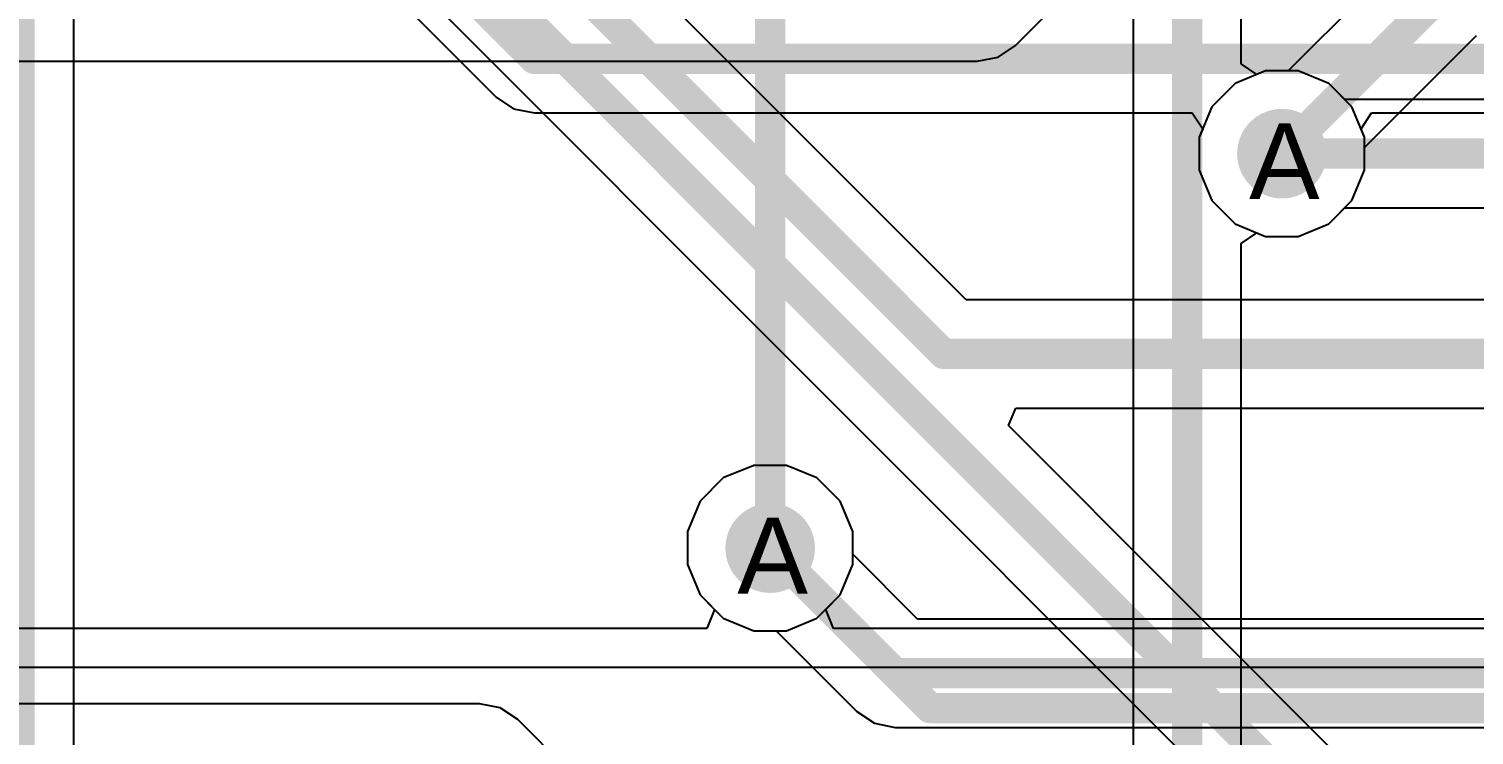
# Model space of a CAD drawing. Header units: inches. Extents: x 0 to 5271, y 0 to 5417.
# Drawn here: x 68.59 to 78.28, y 63.16 to 67.89 of the extents above; entities that cross this region are included whole.
import ezdxf

# ---------------------------------------------------------------- set-up
doc = ezdxf.new("R2010")
doc.units = ezdxf.units.IN
for name, color, linetype in [('Bottom Layer', 5, 'Continuous'), ('Drill Drawing', 1, 'Continuous'), ('L2_GND1', 16, 'Continuous'), ('L3_SIG1', 76, 'Continuous'), ('L4_PWR', 90, 'Continuous'), ('L5_GND2', 156, 'Continuous'), ('L6_SIG2', 130, 'Continuous'), ('L7_GND3', 216, 'Continuous'), ('Top Layer', 1, 'Continuous'), ('Via Holes', 16, 'Continuous')]:
    doc.layers.add(name, color=color, linetype=linetype)
doc.styles.add('Arial', font='', dxfattribs={"height": 0.2})
doc.styles.get('Arial').set_extended_font_data('Arial')

msp = doc.modelspace()

# ---------------------------------------------------------------- hatches: boundary and pattern name
at = {"layer": 'Bottom Layer'}
h = msp.add_hatch(color=5, dxfattribs=at)
edge = h.paths.add_edge_path()
edge.add_arc((76.9874, 67.056), 0.3, 0, 360)
h = msp.add_hatch(color=5, dxfattribs=at)
edge = h.paths.add_edge_path()
edge.add_arc((73.5584, 64.4144), 0.3, 0, 360)
at = {"layer": 'L2_GND1'}
h = msp.add_hatch(color=16, dxfattribs=at)
edge = h.paths.add_edge_path()
edge.add_arc((76.9874, 67.056), 0.3, 0, 360)
h = msp.add_hatch(color=16, dxfattribs=at)
edge = h.paths.add_edge_path()
edge.add_arc((73.5584, 64.4144), 0.3, 0, 360)
at = {"layer": 'L3_SIG1'}
h = msp.add_hatch(color=76, dxfattribs=at)
edge = h.paths.add_edge_path()
edge.add_arc((76.9874, 67.056), 0.3, 0, 360)
h = msp.add_hatch(color=76, dxfattribs=at)
edge = h.paths.add_edge_path()
edge.add_arc((73.5584, 64.4144), 0.3, 0, 360)
at = {"layer": 'L4_PWR'}
h = msp.add_hatch(color=90, dxfattribs=at)
edge = h.paths.add_edge_path()
edge.add_arc((76.9874, 67.056), 0.3, 0, 360)
h = msp.add_hatch(color=90, dxfattribs=at)
edge = h.paths.add_edge_path()
edge.add_arc((73.5584, 64.4144), 0.3, 0, 360)
at = {"layer": 'L5_GND2'}
h = msp.add_hatch(color=156, dxfattribs=at)
edge = h.paths.add_edge_path()
edge.add_arc((76.9874, 67.056), 0.3, 0, 360)
h = msp.add_hatch(color=156, dxfattribs=at)
edge = h.paths.add_edge_path()
edge.add_arc((73.5584, 64.4144), 0.3, 0, 360)
at = {"layer": 'L6_SIG2'}
h = msp.add_hatch(color=130, dxfattribs=at)
edge = h.paths.add_edge_path()
edge.add_arc((76.9874, 67.056), 0.3, 0, 360)
h = msp.add_hatch(color=130, dxfattribs=at)
edge = h.paths.add_edge_path()
edge.add_arc((73.5584, 64.4144), 0.3, 0, 360)
at = {"layer": 'L7_GND3'}
h = msp.add_hatch(color=216, dxfattribs=at)
edge = h.paths.add_edge_path()
edge.add_arc((76.9874, 67.056), 0.3, 0, 360)
h = msp.add_hatch(color=216, dxfattribs=at)
edge = h.paths.add_edge_path()
edge.add_arc((73.5584, 64.4144), 0.3, 0, 360)
at = {"layer": 'Top Layer'}
h = msp.add_hatch(color=1, dxfattribs=at)
edge = h.paths.add_edge_path()
edge.add_arc((76.9874, 67.056), 0.3, 0, 360)
h = msp.add_hatch(color=1, dxfattribs=at)
edge = h.paths.add_edge_path()
edge.add_arc((73.5584, 64.4144), 0.3, 0, 360)
at = {"layer": 'Via Holes'}
h = msp.add_hatch(color=7, dxfattribs=at)
edge = h.paths.add_edge_path()
edge.add_arc((76.9874, 67.056), 0.15, 0, 360)
h = msp.add_hatch(color=7, dxfattribs=at)
edge = h.paths.add_edge_path()
edge.add_arc((73.5584, 64.4144), 0.15, 0, 360)

# ---------------------------------------------------------------- linework, layer by layer
at = {"layer": 'Bottom Layer'}
for points in [[(73.5584, 64.4144, 0.2032, 0.2032, 0), (73.5584, 70.3834, 0.2032, 0.2032, 0)], [(73.5584, 64.4144, 0.2032, 0.2032, 0), (74.6292, 63.3436, 0.2032, 0.2032, 0)], [(74.6292, 63.3436, 0.2032, 0.2032, 0), (87.0466, 63.3436, 0.2032, 0.2032, 0)]]:
    msp.add_lwpolyline(points, format="xyseb", dxfattribs=at)
for points in [[(73.5076, 64.4144, 0.1016, 0.1016, 1), (73.6092, 64.4144, 0.1016, 0.1016, 1)], [(73.5076, 64.4144, 0.1016, 0.1016, 1), (73.6092, 64.4144, 0.1016, 0.1016, 1)], [(74.5784, 63.3436, 0.1016, 0.1016, 1), (74.68, 63.3436, 0.1016, 0.1016, 1)], [(74.5784, 63.3436, 0.1016, 0.1016, 1), (74.68, 63.3436, 0.1016, 0.1016, 1)]]:
    msp.add_lwpolyline(points, format="xyseb", close=True, dxfattribs=at)
at = {"layer": 'L2_GND1'}
for p, q in [((76.8772, 67.61), (76.6736, 67.5257)), ((77.0976, 67.61), (76.8772, 67.61)), ((77.3012, 67.5257), (77.0976, 67.61)), ((76.6736, 67.5257), (76.5177, 67.3698)), ((77.4571, 67.3698), (77.3012, 67.5257)), ((76.5177, 67.3698), (76.4334, 67.1662)), ((77.5414, 67.1662), (77.4571, 67.3698)), ((76.4334, 67.1662), (76.4334, 66.9458)), ((77.5414, 66.9458), (77.5414, 67.1662)), ((76.4334, 66.9458), (76.5177, 66.7422)), ((77.4571, 66.7422), (77.5414, 66.9458)), ((76.5177, 66.7422), (76.6736, 66.5863)), ((77.3012, 66.5863), (77.4571, 66.7422)), ((76.6736, 66.5863), (76.8772, 66.502)), ((77.0976, 66.502), (77.3012, 66.5863)), ((76.8772, 66.502), (77.0976, 66.502)), ((73.2446, 64.8841), (73.0887, 64.7282)), ((73.4482, 64.9684), (73.2446, 64.8841)), ((73.6686, 64.9684), (73.4482, 64.9684)), ((73.8722, 64.8841), (73.6686, 64.9684)), ((74.0281, 64.7282), (73.8722, 64.8841)), ((73.0887, 64.7282), (73.0044, 64.5246)), ((74.1124, 64.5246), (74.0281, 64.7282)), ((73.0044, 64.5246), (73.0044, 64.3042)), ((74.1124, 64.3042), (74.1124, 64.5246)), ((73.0044, 64.3042), (73.0887, 64.1006)), ((74.0281, 64.1006), (74.1124, 64.3042)), ((73.0887, 64.1006), (73.2446, 63.9447)), ((73.8722, 63.9447), (74.0281, 64.1006)), ((73.2446, 63.9447), (73.4482, 63.8604)), ((73.6686, 63.8604), (73.8722, 63.9447)), ((73.4482, 63.8604), (73.6686, 63.8604))]:
    msp.add_line(p, q, dxfattribs=at)
at = {"layer": 'L3_SIG1'}
for p, q in [((60.0271, 79.1293), (71.7218, 67.4346)), ((71.7218, 67.4346), (71.7218, 67.4346)), ((71.7218, 67.4346), (71.8394, 67.356)), ((71.8394, 67.356), (71.9782, 67.3284)), ((71.9782, 67.3284), (71.9782, 67.3284)), ((71.9782, 67.3284), (76.3863, 67.3284)), ((76.3863, 67.3284), (76.4569, 67.2228)), ((77.5179, 67.2228), (77.5885, 67.3284)), ((77.5885, 67.3284), (83.0997, 67.3284)), ((76.4569, 67.2228), (76.4334, 67.1662)), ((77.5414, 67.1662), (77.5179, 67.2228)), ((76.4334, 67.1662), (76.4334, 66.9458)), ((77.5414, 66.9458), (77.5414, 67.1662)), ((76.4334, 66.9458), (76.5177, 66.7422)), ((77.4571, 66.7422), (77.5414, 66.9458)), ((76.5177, 66.7422), (76.6736, 66.5863)), ((77.3012, 66.5863), (77.4571, 66.7422)), ((76.6736, 66.5863), (76.8772, 66.502)), ((77.0976, 66.502), (77.3012, 66.5863)), ((76.8772, 66.502), (77.0976, 66.502)), ((73.2446, 64.8841), (73.0887, 64.7282)), ((73.4482, 64.9684), (73.2446, 64.8841)), ((73.6686, 64.9684), (73.4482, 64.9684)), ((73.8722, 64.8841), (73.6686, 64.9684)), ((74.0281, 64.7282), (73.8722, 64.8841)), ((73.0887, 64.7282), (73.0044, 64.5246)), ((74.1124, 64.5246), (74.0281, 64.7282)), ((73.0044, 64.5246), (73.0044, 64.3042)), ((74.1124, 64.3042), (74.1124, 64.5246)), ((73.0044, 64.3042), (73.0887, 64.1006)), ((74.0281, 64.1006), (74.1124, 64.3042)), ((73.0887, 64.1006), (73.2446, 63.9447)), ((73.8722, 63.9447), (74.0281, 64.1006)), ((73.2446, 63.9447), (73.4482, 63.8604)), ((73.6686, 63.8604), (73.8722, 63.9447)), ((73.4482, 63.8604), (73.6686, 63.8604))]:
    msp.add_line(p, q, dxfattribs=at)
for points in [[(54.2636, 85.4055, 0.2032, 0.2032, 0), (71.9782, 67.691, 0.2032, 0.2032, 0)], [(71.9782, 67.691, 0.2032, 0.2032, 0), (83.5206, 67.691, 0.2032, 0.2032, 0)]]:
    msp.add_lwpolyline(points, format="xyseb", dxfattribs=at)
msp.add_lwpolyline([(71.9274, 67.691, 0.1016, 0.1016, 1), (72.029, 67.691, 0.1016, 0.1016, 1)], format="xyseb", close=True, dxfattribs=at)
msp.add_lwpolyline([(71.9274, 67.691, 0.1016, 0.1016, 1), (72.029, 67.691, 0.1016, 0.1016, 1)], format="xyseb", close=True, dxfattribs=at)
at = {"layer": 'L4_PWR'}
for p, q in [((76.8772, 67.61), (76.6736, 67.5257)), ((77.0976, 67.61), (76.8772, 67.61)), ((77.3012, 67.5257), (77.0976, 67.61)), ((76.6736, 67.5257), (76.5177, 67.3698)), ((77.4571, 67.3698), (77.3012, 67.5257)), ((76.5177, 67.3698), (76.4334, 67.1662)), ((77.5414, 67.1662), (77.4571, 67.3698)), ((76.4334, 67.1662), (76.4334, 66.9458)), ((77.5414, 66.9458), (77.5414, 67.1662)), ((76.4334, 66.9458), (76.5177, 66.7422)), ((77.4571, 66.7422), (77.5414, 66.9458)), ((76.5177, 66.7422), (76.6736, 66.5863)), ((77.3012, 66.5863), (77.4571, 66.7422)), ((76.6736, 66.5863), (76.8772, 66.502)), ((77.0976, 66.502), (77.3012, 66.5863)), ((76.8772, 66.502), (77.0976, 66.502)), ((73.2446, 64.8841), (73.0887, 64.7282)), ((73.4482, 64.9684), (73.2446, 64.8841)), ((73.6686, 64.9684), (73.4482, 64.9684)), ((73.8722, 64.8841), (73.6686, 64.9684)), ((74.0281, 64.7282), (73.8722, 64.8841)), ((73.0887, 64.7282), (73.0044, 64.5246)), ((74.1124, 64.5246), (74.0281, 64.7282)), ((73.0044, 64.5246), (73.0044, 64.3042)), ((74.1124, 64.3042), (74.1124, 64.5246)), ((73.0044, 64.3042), (73.0887, 64.1006)), ((74.0281, 64.1006), (74.1124, 64.3042)), ((73.0887, 64.1006), (73.1861, 64.0033)), ((73.9307, 64.0033), (74.0281, 64.1006)), ((73.1861, 64.0033), (73.1335, 63.8763)), ((73.9833, 63.8763), (73.9307, 64.0033)), ((73.1335, 63.8763), (57.5106, 63.8763)), ((81.2361, 63.8763), (73.9833, 63.8763)), ((40.8008, 63.6173), (95.9348, 63.6173))]:
    msp.add_line(p, q, dxfattribs=at)
at = {"layer": 'L5_GND2'}
for p, q in [((68.8918, 61.7413), (68.8918, 71.9582)), ((76.8772, 67.61), (76.6736, 67.5257)), ((77.0976, 67.61), (76.8772, 67.61)), ((77.3012, 67.5257), (77.0976, 67.61)), ((76.6736, 67.5257), (76.5177, 67.3698)), ((77.4571, 67.3698), (77.3012, 67.5257)), ((76.5177, 67.3698), (76.4334, 67.1662)), ((77.5414, 67.1662), (77.4571, 67.3698)), ((76.4334, 67.1662), (76.4334, 66.9458)), ((77.5414, 66.9458), (77.5414, 67.1662)), ((76.4334, 66.9458), (76.5177, 66.7422)), ((77.4571, 66.7422), (77.5414, 66.9458)), ((76.5177, 66.7422), (76.6736, 66.5863)), ((77.3012, 66.5863), (77.4571, 66.7422)), ((76.6736, 66.5863), (76.8772, 66.502)), ((77.0976, 66.502), (77.3012, 66.5863)), ((76.8772, 66.502), (77.0976, 66.502)), ((73.2446, 64.8841), (73.0887, 64.7282)), ((73.4482, 64.9684), (73.2446, 64.8841)), ((73.6686, 64.9684), (73.4482, 64.9684)), ((73.8722, 64.8841), (73.6686, 64.9684)), ((74.0281, 64.7282), (73.8722, 64.8841)), ((73.0887, 64.7282), (73.0044, 64.5246)), ((74.1124, 64.5246), (74.0281, 64.7282)), ((73.0044, 64.5246), (73.0044, 64.3042)), ((74.1124, 64.3732), (74.1124, 64.5246)), ((73.0044, 64.3042), (73.0887, 64.1006)), ((74.5468, 63.9388), (74.1124, 64.3732)), ((73.0887, 64.1006), (73.2446, 63.9447)), ((73.2446, 63.9447), (73.4482, 63.8604)), ((81.1872, 63.9388), (74.5468, 63.9388)), ((73.4482, 63.8604), (73.5996, 63.8604)), ((73.5996, 63.8604), (74.1402, 63.3198)), ((74.1402, 63.3198), (74.1402, 63.3198)), ((74.1402, 63.3198), (74.2579, 63.2412)), ((74.2579, 63.2412), (74.3966, 63.2136)), ((74.3966, 63.2136), (95.5318, 63.2136))]:
    msp.add_line(p, q, dxfattribs=at)
for points in [[(68.5292, 61.3204, 0.2032, 0.2032, 0), (68.5292, 71.9582, 0.2032, 0.2032, 0)], [(73.5584, 64.4144, 0.2032, 0.2032, 0), (74.3966, 63.5762, 0.2032, 0.2032, 0)], [(74.3966, 63.5762, 0.2032, 0.2032, 0), (101.219, 63.5762, 0.2032, 0.2032, 0)]]:
    msp.add_lwpolyline(points, format="xyseb", dxfattribs=at)
for points in [[(73.5076, 64.4144, 0.1016, 0.1016, 1), (73.6092, 64.4144, 0.1016, 0.1016, 1)], [(74.3458, 63.5762, 0.1016, 0.1016, 1), (74.4474, 63.5762, 0.1016, 0.1016, 1)], [(74.3458, 63.5762, 0.1016, 0.1016, 1), (74.4474, 63.5762, 0.1016, 0.1016, 1)]]:
    msp.add_lwpolyline(points, format="xyseb", close=True, dxfattribs=at)
at = {"layer": 'L6_SIG2'}
for p, q in [((76.715, 67.6571), (76.715, 73.9249)), ((75.9898, 71.6426), (75.9898, 59.6138)), ((76.8206, 67.5865), (76.715, 67.6571)), ((76.8772, 67.61), (76.8206, 67.5865)), ((77.0976, 67.61), (76.8772, 67.61)), ((77.3012, 67.5257), (77.0976, 67.61)), ((77.4571, 67.3698), (77.3012, 67.5257)), ((77.5414, 67.1662), (77.4571, 67.3698)), ((77.5414, 66.9458), (77.5414, 67.1662)), ((77.4571, 66.7422), (77.5414, 66.9458)), ((77.3012, 66.5863), (77.4571, 66.7422)), ((77.0976, 66.502), (77.3012, 66.5863)), ((76.715, 66.4549), (76.8206, 66.5255)), ((76.715, 59.764), (76.715, 66.4549)), ((76.8206, 66.5255), (76.8772, 66.502)), ((76.8772, 66.502), (77.0976, 66.502)), ((73.2446, 64.8841), (73.0887, 64.7282)), ((73.4482, 64.9684), (73.2446, 64.8841)), ((73.6686, 64.9684), (73.4482, 64.9684)), ((73.8722, 64.8841), (73.6686, 64.9684)), ((74.0281, 64.7282), (73.8722, 64.8841)), ((73.0887, 64.7282), (73.0044, 64.5246)), ((74.1124, 64.5246), (74.0281, 64.7282)), ((73.0044, 64.5246), (73.0044, 64.3042)), ((74.1124, 64.3042), (74.1124, 64.5246)), ((73.0044, 64.3042), (73.0887, 64.1006)), ((74.0281, 64.1006), (74.1124, 64.3042)), ((73.0887, 64.1006), (73.2446, 63.9447)), ((73.8722, 63.9447), (74.0281, 64.1006)), ((73.2446, 63.9447), (73.4482, 63.8604)), ((73.6686, 63.8604), (73.8722, 63.9447)), ((73.4482, 63.8604), (73.6686, 63.8604))]:
    msp.add_line(p, q, dxfattribs=at)
msp.add_lwpolyline([(76.3524, 59.6138, 0.2032, 0.2032, 0), (76.3524, 74.3458, 0.2032, 0.2032, 0)], format="xyseb", dxfattribs=at)
at = {"layer": 'L7_GND3'}
for p, q in [((74.8722, 66.0772), (59.4176, 81.5318)), ((58.5585, 80.8057), (78.5659, 60.7983)), ((76.8772, 67.61), (76.6736, 67.5257)), ((77.0976, 67.61), (76.8772, 67.61)), ((77.3012, 67.5257), (77.0976, 67.61)), ((76.6736, 67.5257), (76.5177, 67.3698)), ((77.4083, 67.4186), (77.3012, 67.5257)), ((82.9195, 67.4186), (77.4083, 67.4186)), ((76.5177, 67.3698), (76.4334, 67.1662)), ((76.4334, 67.1662), (76.4334, 66.9458)), ((76.4334, 66.9458), (76.5177, 66.7422)), ((76.5177, 66.7422), (76.6736, 66.5863)), ((77.3012, 66.5863), (77.4083, 66.6934)), ((77.4083, 66.6934), (83.4986, 66.6934)), ((76.6736, 66.5863), (76.8772, 66.502)), ((77.0976, 66.502), (77.3012, 66.5863)), ((76.8772, 66.502), (77.0976, 66.502)), ((83.4245, 66.0772), (74.8722, 66.0772)), ((75.155, 65.2347), (75.2036, 65.352)), ((75.2036, 65.352), (78.8312, 65.352)), ((78.9725, 61.4172), (75.155, 65.2347)), ((73.2446, 64.8841), (73.0887, 64.7282)), ((73.4482, 64.9684), (73.2446, 64.8841)), ((73.6686, 64.9684), (73.4482, 64.9684)), ((73.8722, 64.8841), (73.6686, 64.9684)), ((74.0281, 64.7282), (73.8722, 64.8841)), ((73.0887, 64.7282), (73.0044, 64.5246)), ((74.1124, 64.5246), (74.0281, 64.7282)), ((73.0044, 64.5246), (73.0044, 64.3042)), ((74.1124, 64.3042), (74.1124, 64.5246)), ((73.0044, 64.3042), (73.0887, 64.1006)), ((74.0281, 64.1006), (74.1124, 64.3042)), ((73.0887, 64.1006), (73.2446, 63.9447)), ((73.8722, 63.9447), (74.0281, 64.1006)), ((73.2446, 63.9447), (73.4482, 63.8604)), ((73.6686, 63.8604), (73.8722, 63.9447)), ((73.4482, 63.8604), (73.6686, 63.8604))]:
    msp.add_line(p, q, dxfattribs=at)
for points in [[(59.055, 81.3816, 0.2032, 0.2032, 0), (74.722, 65.7146, 0.2032, 0.2032, 0)], [(58.6553, 81.2217, 0.2032, 0.2032, 0), (78.8223, 61.0546, 0.2032, 0.2032, 0)], [(76.9874, 67.056, 0.2032, 0.2032, 0), (86.4596, 67.056, 0.2032, 0.2032, 0)], [(74.722, 65.7146, 0.2032, 0.2032, 0), (103.6622, 65.7146, 0.2032, 0.2032, 0)]]:
    msp.add_lwpolyline(points, format="xyseb", dxfattribs=at)
for points in [[(76.9366, 67.056, 0.1016, 0.1016, 1), (77.0382, 67.056, 0.1016, 0.1016, 1)], [(74.6712, 65.7146, 0.1016, 0.1016, 1), (74.7728, 65.7146, 0.1016, 0.1016, 1)], [(74.6712, 65.7146, 0.1016, 0.1016, 1), (74.7728, 65.7146, 0.1016, 0.1016, 1)]]:
    msp.add_lwpolyline(points, format="xyseb", close=True, dxfattribs=at)
at = {"layer": 'Top Layer'}
for p, q in [((75.2028, 67.7813), (76.4056, 68.984)), ((77.6717, 68.2531), (77.0286, 67.61)), ((77.5414, 67.0972), (78.2906, 67.8465)), ((74.9465, 67.6751), (75.0852, 67.7027)), ((75.0852, 67.7027), (75.2028, 67.7813)), ((61.1543, 67.6751), (74.9464, 67.6751)), ((74.9464, 67.6751), (74.9465, 67.6751)), ((76.8772, 67.61), (76.6736, 67.5257)), ((77.0286, 67.61), (76.8772, 67.61)), ((76.6736, 67.5257), (76.5177, 67.3698)), ((76.5177, 67.3698), (76.4334, 67.1662)), ((76.4334, 67.1662), (76.4334, 66.9458)), ((77.5414, 66.9458), (77.5414, 67.0972)), ((76.4334, 66.9458), (76.5177, 66.7422)), ((77.4571, 66.7422), (77.5414, 66.9458)), ((76.5177, 66.7422), (76.6736, 66.5863)), ((77.3012, 66.5863), (77.4571, 66.7422)), ((76.6736, 66.5863), (76.8772, 66.502)), ((77.0976, 66.502), (77.3012, 66.5863)), ((76.8772, 66.502), (77.0976, 66.502)), ((73.2446, 64.8841), (73.0887, 64.7282)), ((73.4482, 64.9684), (73.2446, 64.8841)), ((73.6686, 64.9684), (73.4482, 64.9684)), ((73.8722, 64.8841), (73.6686, 64.9684)), ((74.0281, 64.7282), (73.8722, 64.8841)), ((73.0887, 64.7282), (73.0044, 64.5246)), ((74.1124, 64.5246), (74.0281, 64.7282)), ((73.0044, 64.5246), (73.0044, 64.3042)), ((74.1124, 64.3042), (74.1124, 64.5246)), ((73.0044, 64.3042), (73.0887, 64.1006)), ((74.0281, 64.1006), (74.1124, 64.3042)), ((73.0887, 64.1006), (73.2446, 63.9447)), ((73.8722, 63.9447), (74.0281, 64.1006)), ((73.2446, 63.9447), (73.4482, 63.8604)), ((73.6686, 63.8604), (73.8722, 63.9447)), ((73.4482, 63.8604), (73.6686, 63.8604)), ((71.6106, 63.3719), (43.7473, 63.3719)), ((71.7494, 63.3443), (71.6106, 63.3719)), ((71.6106, 63.3719), (71.6106, 63.3719)), ((71.867, 63.2658), (71.7494, 63.3443)), ((84.6135, 50.5192), (71.867, 63.2658))]:
    msp.add_line(p, q, dxfattribs=at)
msp.add_lwpolyline([(76.9874, 67.056, 0.2032, 0.2032, 0), (78.0343, 68.1029, 0.2032, 0.2032, 0)], format="xyseb", dxfattribs=at)
msp.add_lwpolyline([(76.9366, 67.056, 0.1016, 0.1016, 1), (77.0382, 67.056, 0.1016, 0.1016, 1)], format="xyseb", close=True, dxfattribs=at)

# ---------------------------------------------------------------- texts
at = {"layer": 'Drill Drawing', "style": 'Arial'}
for p in [(76.7673, 66.7513), (73.3383, 64.1097)]:
    msp.add_text('A', height=0.508, dxfattribs=at).set_placement(p)

doc.saveas('drawing.dxf')
